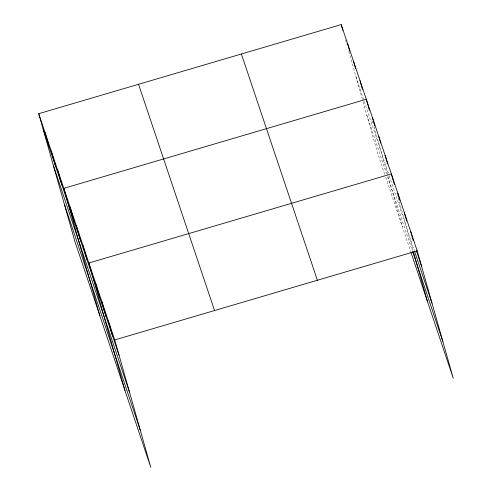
<?xml version="1.0" encoding="UTF-8"?>
<svg xmlns="http://www.w3.org/2000/svg" width="492" height="492" viewBox="0 0 492 492"><rect width="100%" height="100%" fill="white"/><g stroke="black" fill="none" stroke-linecap="round" stroke-linejoin="round"><path stroke-width="0.37" stroke-dasharray="2.46 1.84" d="M355.999 76.912L389.037 175.263M389.283 175.982L414.295 250.453M366.792 115.048L386.571 173.916M387.53 176.788L412.37 250.736M384.744 174.322L377.266 152.065L362.432 99.648M385.71 177.194L410.789 251.855M396.915 193.571L413.219 251.172M372.456 121.087L373.274 123.99M374.098 126.893L402.345 226.732M345.525 39.889L346.755 44.249M348.81 51.506L362.229 98.91"/><path stroke-width="0.74" d="M38.733 113.683L114.734 339.935L150.804 467.4L74.802 241.148L38.733 113.683L341.196 24.6L417.198 250.852L453.267 378.317L411.029 252.574M114.734 339.935L417.198 250.852M416.263 250.471L421.527 266.141M414.535 251.166L432.001 303.164M412.61 251.455L442.794 341.3M241.387 53.997L317.383 280.249M138.547 84.286L214.543 310.538M43.062 128.972L119.058 355.224M53.536 165.988L129.531 392.241M64.329 204.131L140.325 430.383M410.74 231.621L413.212 240.36M404.276 212.39L406.749 221.129M397.819 193.159L399.879 200.441M394.449 184.851L391.355 173.928L88.892 263.005L124.962 390.476M413.421 251.91L427.425 301.393M385.088 155.263L387.561 163.996M378.815 136.598L380.673 143.147M372.549 117.926L374.818 125.94M369.369 110.183L366.276 99.261L63.812 188.344L99.882 315.809M360.009 80.596L362.481 89.335M353.736 61.931L355.593 68.486M347.469 43.265L349.738 51.279M341.196 24.6L342.85 30.424M108.271 320.704L112.6 335.993M101.813 301.473L106.137 316.762M95.35 282.236L99.679 297.531M82.619 244.34L86.949 259.635M76.352 225.674L80.682 240.969M70.079 207.009L74.409 222.298M57.539 169.678L61.869 184.967M51.273 151.013L55.602 166.302M45 132.348L49.329 147.637"/></g></svg>
